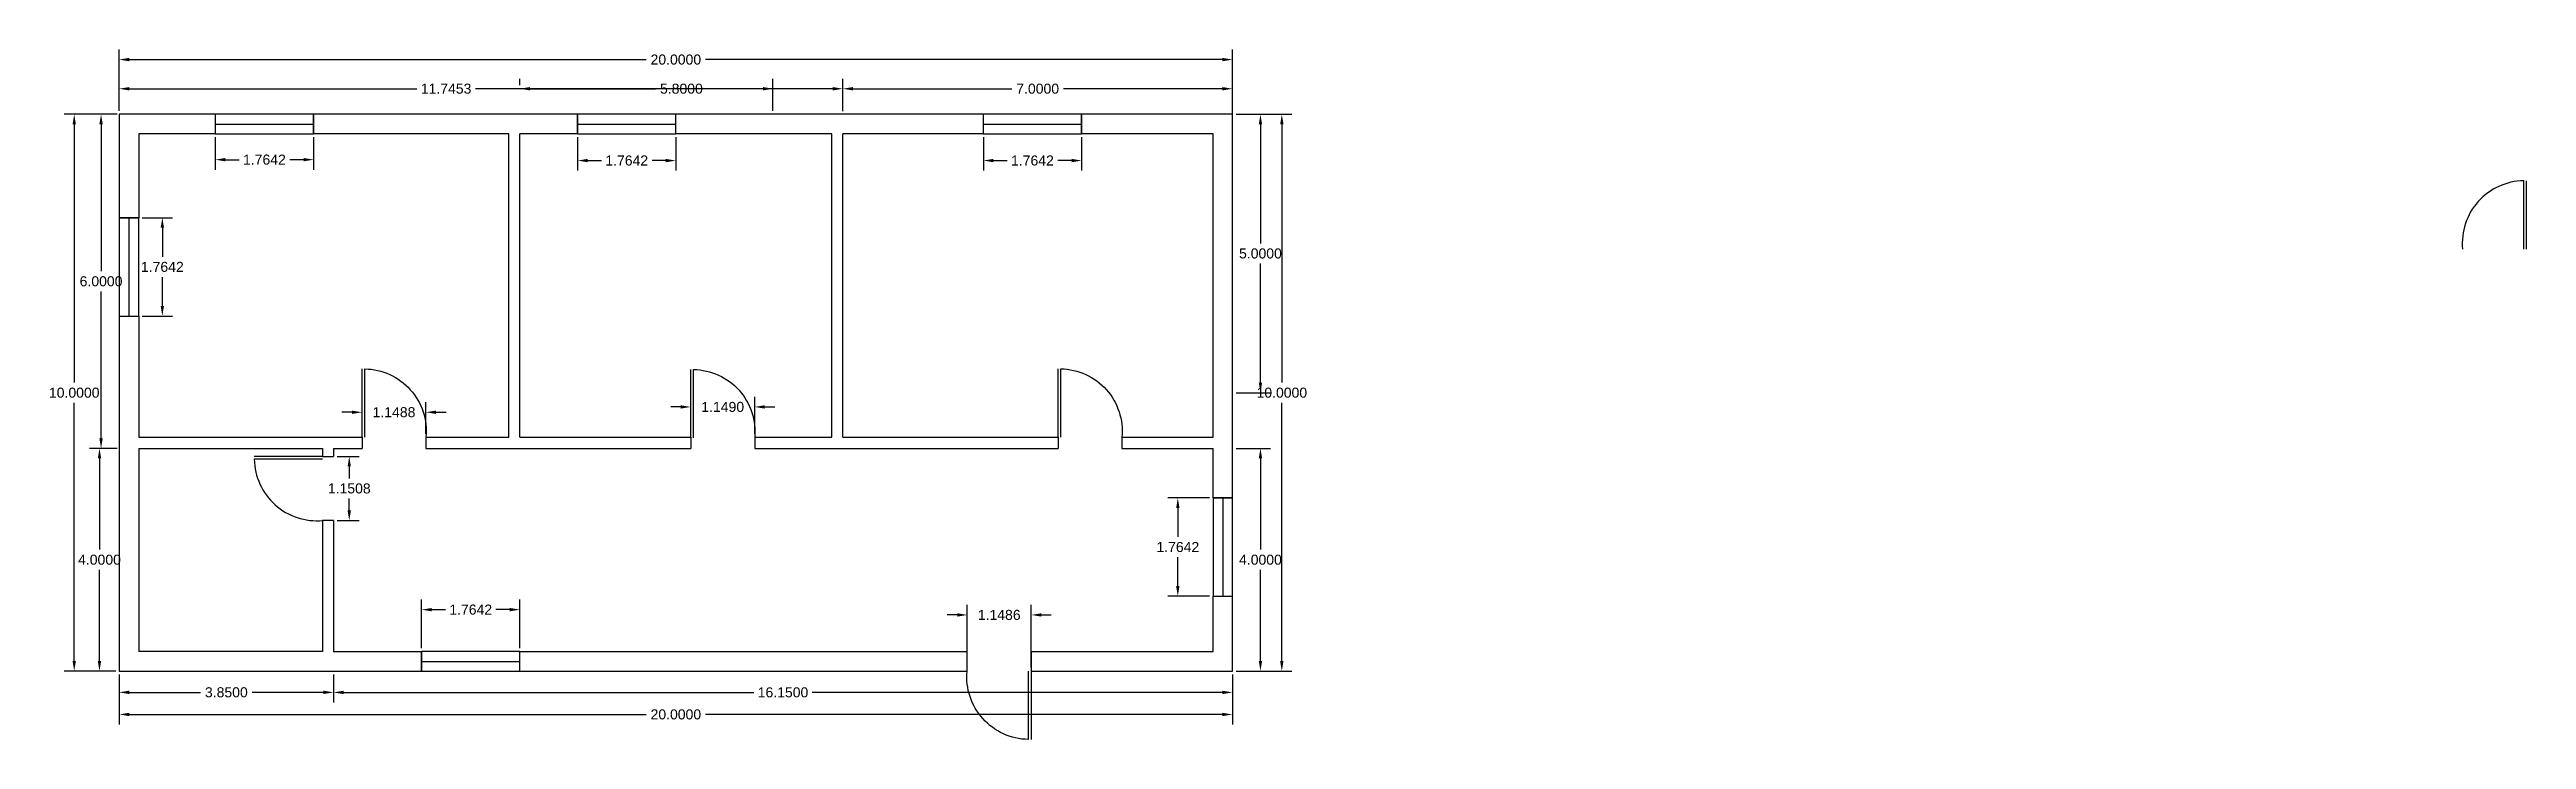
# Model space of a CAD drawing. Header units: millimetres. Extents: x 6.3 to 50.8, y 1.3 to 13.7.
import ezdxf

# ---------------------------------------------------------------- set-up
doc = ezdxf.new("R2010")
doc.units = ezdxf.units.MM
doc.header["$MEASUREMENT"] = 0
doc.layers.add('cote', color=140, linetype='Continuous')
doc.layers.add('fereastra', color=30, linetype='Continuous')
doc.layers.add('pereti', color=7, linetype='Continuous', true_color=0xfaf73d)
doc.styles.get("Standard").update_dxf_attribs({"font": 'arial.ttf'})
doc.dimstyles.get("Standard").update_dxf_attribs({"dimtxt": 0.18, "dimasz": 0.18, "dimexe": 0.18, "dimexo": 0.0625, "dimgap": 0.09, "dimtad": 0, "dimtih": 1, "dimtoh": 1, "dimdec": 4, "dimzin": 0, "dimdsep": 46, "dimtxsty": 'Standard', "dimcen": 0.09, "dimadec": 0, "dimazin": 0, "dimtfac": 1, "dimtdec": 4, "dimtofl": 0, "dimtmove": 0, "dimatfit": 3, "dimfxl": 1, "dimtolj": 1, "dimtzin": 0, "dimarcsym": 0})

# ---------------------------------------------------------------- blocks, each defined once
blk = doc.blocks.new('*D1')
at = {"layer": 'cote', "color": 0, "lineweight": -2, "transparency": 16777216}
for p, q in [((7.513, 12.596), (7.513, 13.695)), ((7.693, 13.515), (16.978, 13.515)), ((27.333, 13.515), (18.048, 13.515)), ((27.513, 12.596), (27.513, 13.695))]:
    blk.add_line(p, q, dxfattribs=at)
at = {"layer": 'cote', "color": 0, "transparency": 16777216}
for points in [[(7.693, 13.545), (7.693, 13.485), (7.513, 13.515)], [(27.333, 13.545), (27.333, 13.485), (27.513, 13.515)]]:
    blk.add_solid(points, dxfattribs=at)
at = {"layer": 'Defpoints', "color": 0, "transparency": 16777216}
for p in [(27.513, 13.515), (7.513, 12.533), (27.513, 12.533)]:
    blk.add_point(p, dxfattribs=at)
at = {"layer": 'cote', "color": 0, "transparency": 16777216, "insert": (17.513, 13.515), "char_height": 0.18, "attachment_point": 5}
blk.add_mtext('\\A1;20.0000', dxfattribs=at)
blk = doc.blocks.new('*D2')
at = {"layer": 'cote', "color": 0, "lineweight": -2, "transparency": 16777216}
for p, q in [((7.513, 12.596), (7.513, 13.172)), ((7.693, 12.992), (12.861, 12.992)), ((19.078, 12.992), (13.911, 12.992)), ((19.258, 12.596), (19.258, 13.172))]:
    blk.add_line(p, q, dxfattribs=at)
at = {"layer": 'cote', "color": 0, "transparency": 16777216}
for points in [[(7.693, 13.022), (7.693, 12.962), (7.513, 12.992)], [(19.078, 13.022), (19.078, 12.962), (19.258, 12.992)]]:
    blk.add_solid(points, dxfattribs=at)
at = {"layer": 'Defpoints', "color": 0, "transparency": 16777216}
for p in [(19.258, 12.992), (7.513, 12.533), (19.258, 12.533)]:
    blk.add_point(p, dxfattribs=at)
at = {"layer": 'cote', "color": 0, "transparency": 16777216, "insert": (13.386, 12.992), "char_height": 0.18, "attachment_point": 5}
blk.add_mtext('\\A1;11.7453', dxfattribs=at)
blk = doc.blocks.new('*D3')
at = {"layer": 'cote', "color": 0, "lineweight": -2, "transparency": 16777216}
for p, q in [((14.713, 13.055), (14.713, 13.172)), ((14.893, 12.992), (17.15, 12.992)), ((20.333, 12.992), (18.076, 12.992)), ((20.513, 13.055), (20.513, 13.172))]:
    blk.add_line(p, q, dxfattribs=at)
at = {"layer": 'cote', "color": 0, "transparency": 16777216}
for points in [[(14.893, 13.022), (14.893, 12.962), (14.713, 12.992)], [(20.333, 13.022), (20.333, 12.962), (20.513, 12.992)]]:
    blk.add_solid(points, dxfattribs=at)
at = {"layer": 'Defpoints', "color": 0, "transparency": 16777216}
for p in [(14.713, 12.992), (20.513, 12.992), (20.513, 12.992)]:
    blk.add_point(p, dxfattribs=at)
at = {"layer": 'cote', "color": 0, "transparency": 16777216, "insert": (17.613, 12.992), "char_height": 0.18, "attachment_point": 5}
blk.add_mtext('\\A1;5.8000', dxfattribs=at)
blk = doc.blocks.new('*D4')
at = {"layer": 'cote', "color": 0, "lineweight": -2, "transparency": 16777216}
for p, q in [((20.513, 12.587), (20.513, 13.172)), ((20.693, 12.992), (23.55, 12.992)), ((27.333, 12.992), (24.476, 12.992)), ((27.513, 12.246), (27.513, 13.172))]:
    blk.add_line(p, q, dxfattribs=at)
at = {"layer": 'cote', "color": 0, "transparency": 16777216}
for points in [[(20.693, 13.022), (20.693, 12.962), (20.513, 12.992)], [(27.333, 13.022), (27.333, 12.962), (27.513, 12.992)]]:
    blk.add_solid(points, dxfattribs=at)
at = {"layer": 'Defpoints', "color": 0, "transparency": 16777216}
for p in [(27.513, 12.992), (20.513, 12.524), (27.513, 12.183)]:
    blk.add_point(p, dxfattribs=at)
at = {"layer": 'cote', "color": 0, "transparency": 16777216, "insert": (24.013, 12.992), "char_height": 0.18, "attachment_point": 5}
blk.add_mtext('\\A1;7.0000', dxfattribs=at)
blk = doc.blocks.new('*D5')
at = {"layer": 'cote', "color": 0, "lineweight": -2, "transparency": 16777216}
for p, q in [((7.451, 12.533), (6.525, 12.533)), ((6.705, 12.353), (6.705, 7.715)), ((6.705, 2.713), (6.705, 7.351)), ((7.451, 2.533), (6.525, 2.533))]:
    blk.add_line(p, q, dxfattribs=at)
at = {"layer": 'cote', "color": 0, "transparency": 16777216}
for points in [[(6.675, 12.353), (6.735, 12.353), (6.705, 12.533)], [(6.675, 2.713), (6.735, 2.713), (6.705, 2.533)]]:
    blk.add_solid(points, dxfattribs=at)
at = {"layer": 'Defpoints', "color": 0, "transparency": 16777216}
for p in [(6.705, 12.533), (7.513, 12.533), (7.513, 2.533)]:
    blk.add_point(p, dxfattribs=at)
at = {"layer": 'cote', "color": 0, "transparency": 16777216, "insert": (6.705, 7.533), "char_height": 0.18, "attachment_point": 5}
blk.add_mtext('\\A1;10.0000', dxfattribs=at)
blk = doc.blocks.new('*D6')
at = {"layer": 'cote', "color": 0, "lineweight": -2, "transparency": 16777216}
for p, q in [((7.479, 12.533), (7.007, 12.533)), ((7.187, 12.353), (7.187, 9.715)), ((7.187, 6.713), (7.187, 9.351)), ((7.479, 6.533), (7.007, 6.533))]:
    blk.add_line(p, q, dxfattribs=at)
at = {"layer": 'cote', "color": 0, "transparency": 16777216}
for points in [[(7.157, 12.353), (7.217, 12.353), (7.187, 12.533)], [(7.157, 6.713), (7.217, 6.713), (7.187, 6.533)]]:
    blk.add_solid(points, dxfattribs=at)
at = {"layer": 'Defpoints', "color": 0, "transparency": 16777216}
for p in [(7.541, 12.533), (7.187, 6.533), (7.541, 6.533)]:
    blk.add_point(p, dxfattribs=at)
at = {"layer": 'cote', "color": 0, "transparency": 16777216, "insert": (7.187, 9.533), "char_height": 0.18, "attachment_point": 5}
blk.add_mtext('\\A1;6.0000', dxfattribs=at)
blk = doc.blocks.new('*D7')
at = {"layer": 'cote', "color": 0, "lineweight": -2, "transparency": 16777216}
for p, q in [((7.451, 6.533), (6.979, 6.533)), ((7.159, 6.353), (7.159, 4.715)), ((7.159, 2.713), (7.159, 4.351)), ((7.451, 2.533), (6.979, 2.533))]:
    blk.add_line(p, q, dxfattribs=at)
at = {"layer": 'cote', "color": 0, "transparency": 16777216}
for points in [[(7.129, 6.353), (7.189, 6.353), (7.159, 6.533)], [(7.129, 2.713), (7.189, 2.713), (7.159, 2.533)]]:
    blk.add_solid(points, dxfattribs=at)
at = {"layer": 'Defpoints', "color": 0, "transparency": 16777216}
for p in [(7.513, 6.533), (7.159, 2.533), (7.513, 2.533)]:
    blk.add_point(p, dxfattribs=at)
at = {"layer": 'cote', "color": 0, "transparency": 16777216, "insert": (7.159, 4.533), "char_height": 0.18, "attachment_point": 5}
blk.add_mtext('\\A1;4.0000', dxfattribs=at)
blk = doc.blocks.new('*D8')
at = {"layer": 'cote', "color": 0, "lineweight": -2, "transparency": 16777216}
for p, q in [((7.513, 2.471), (7.513, 1.575)), ((27.513, 2.471), (27.513, 1.575)), ((7.693, 1.755), (16.978, 1.755)), ((27.333, 1.755), (18.048, 1.755))]:
    blk.add_line(p, q, dxfattribs=at)
at = {"layer": 'cote', "color": 0, "transparency": 16777216}
for points in [[(7.693, 1.785), (7.693, 1.725), (7.513, 1.755)], [(27.333, 1.785), (27.333, 1.725), (27.513, 1.755)]]:
    blk.add_solid(points, dxfattribs=at)
at = {"layer": 'Defpoints', "color": 0, "transparency": 16777216}
for p in [(7.513, 2.533), (27.513, 2.533), (27.513, 1.755)]:
    blk.add_point(p, dxfattribs=at)
at = {"layer": 'cote', "color": 0, "transparency": 16777216, "insert": (17.513, 1.755), "char_height": 0.18, "attachment_point": 5}
blk.add_mtext('\\A1;20.0000', dxfattribs=at)
blk = doc.blocks.new('*D13')
at = {"layer": 'cote', "color": 0, "lineweight": -2, "transparency": 16777216}
for p, q in [((27.576, 12.533), (28.579, 12.533)), ((28.399, 12.353), (28.399, 7.715)), ((28.399, 2.713), (28.399, 7.351)), ((27.576, 2.533), (28.579, 2.533))]:
    blk.add_line(p, q, dxfattribs=at)
at = {"layer": 'cote', "color": 0, "transparency": 16777216}
for points in [[(28.369, 12.353), (28.429, 12.353), (28.399, 12.533)], [(28.369, 2.713), (28.429, 2.713), (28.399, 2.533)]]:
    blk.add_solid(points, dxfattribs=at)
at = {"layer": 'Defpoints', "color": 0, "transparency": 16777216}
for p in [(27.513, 12.533), (28.399, 12.533), (27.513, 2.533)]:
    blk.add_point(p, dxfattribs=at)
at = {"layer": 'cote', "color": 0, "transparency": 16777216, "insert": (28.399, 7.533), "char_height": 0.18, "attachment_point": 5}
blk.add_mtext('\\A1;10.0000', dxfattribs=at)
blk = doc.blocks.new('*D14')
at = {"layer": 'cote', "color": 0, "lineweight": -2, "transparency": 16777216}
for p, q in [((27.576, 12.533), (28.195, 12.533)), ((28.015, 12.353), (28.015, 10.215)), ((28.015, 7.713), (28.015, 9.851)), ((27.576, 7.533), (28.195, 7.533))]:
    blk.add_line(p, q, dxfattribs=at)
at = {"layer": 'cote', "color": 0, "transparency": 16777216}
for points in [[(27.985, 12.353), (28.045, 12.353), (28.015, 12.533)], [(27.985, 7.713), (28.045, 7.713), (28.015, 7.533)]]:
    blk.add_solid(points, dxfattribs=at)
at = {"layer": 'Defpoints', "color": 0, "transparency": 16777216}
for p in [(27.513, 12.533), (27.513, 7.533), (28.015, 7.533)]:
    blk.add_point(p, dxfattribs=at)
at = {"layer": 'cote', "color": 0, "transparency": 16777216, "insert": (28.015, 10.033), "char_height": 0.18, "attachment_point": 5}
blk.add_mtext('\\A1;5.0000', dxfattribs=at)
blk = doc.blocks.new('*D15')
at = {"layer": 'cote', "color": 0, "lineweight": -2, "transparency": 16777216}
for p, q in [((27.576, 6.533), (28.195, 6.533)), ((28.015, 6.353), (28.015, 4.715)), ((28.015, 2.713), (28.015, 4.351)), ((27.576, 2.533), (28.195, 2.533))]:
    blk.add_line(p, q, dxfattribs=at)
at = {"layer": 'cote', "color": 0, "transparency": 16777216}
for points in [[(27.985, 6.353), (28.045, 6.353), (28.015, 6.533)], [(27.985, 2.713), (28.045, 2.713), (28.015, 2.533)]]:
    blk.add_solid(points, dxfattribs=at)
at = {"layer": 'Defpoints', "color": 0, "transparency": 16777216}
for p in [(27.513, 6.533), (28.015, 6.533), (27.513, 2.533)]:
    blk.add_point(p, dxfattribs=at)
at = {"layer": 'cote', "color": 0, "transparency": 16777216, "insert": (28.015, 4.533), "char_height": 0.18, "attachment_point": 5}
blk.add_mtext('\\A1;4.0000', dxfattribs=at)
blk = doc.blocks.new('*D25')
at = {"layer": 'cote', "color": 0, "lineweight": -2, "transparency": 16777216}
for p, q in [((7.513, 2.471), (7.513, 1.972)), ((11.363, 2.471), (11.363, 1.972)), ((7.693, 2.152), (8.975, 2.152)), ((11.183, 2.152), (9.901, 2.152))]:
    blk.add_line(p, q, dxfattribs=at)
at = {"layer": 'cote', "color": 0, "transparency": 16777216}
for points in [[(7.693, 2.182), (7.693, 2.122), (7.513, 2.152)], [(11.183, 2.182), (11.183, 2.122), (11.363, 2.152)]]:
    blk.add_solid(points, dxfattribs=at)
at = {"layer": 'Defpoints', "color": 0, "transparency": 16777216}
for p in [(7.513, 2.533), (11.363, 2.533), (11.363, 2.152)]:
    blk.add_point(p, dxfattribs=at)
at = {"layer": 'cote', "color": 0, "transparency": 16777216, "insert": (9.438, 2.152), "char_height": 0.18, "attachment_point": 5}
blk.add_mtext('\\A1;3.8500', dxfattribs=at)
blk = doc.blocks.new('*D26')
at = {"layer": 'cote', "color": 0, "lineweight": -2, "transparency": 16777216}
for p, q in [((11.363, 2.471), (11.363, 1.971)), ((27.513, 2.471), (27.513, 1.971)), ((11.543, 2.151), (18.913, 2.151)), ((27.333, 2.151), (19.963, 2.151))]:
    blk.add_line(p, q, dxfattribs=at)
at = {"layer": 'cote', "color": 0, "transparency": 16777216}
for points in [[(11.543, 2.181), (11.543, 2.121), (11.363, 2.151)], [(27.333, 2.181), (27.333, 2.121), (27.513, 2.151)]]:
    blk.add_solid(points, dxfattribs=at)
at = {"layer": 'Defpoints', "color": 0, "transparency": 16777216}
for p in [(11.363, 2.533), (27.513, 2.533), (27.513, 2.151)]:
    blk.add_point(p, dxfattribs=at)
at = {"layer": 'cote', "color": 0, "transparency": 16777216, "insert": (19.438, 2.151), "char_height": 0.18, "attachment_point": 5}
blk.add_mtext('\\A1;16.1500', dxfattribs=at)
blk = doc.blocks.new('usa')
at = {"layer": 'cote'}
for p, q in [((-0.065, -0.004), (-0.065, 1.224)), ((-0.015, -0.004), (-0.015, 1.224))]:
    blk.add_line(p, q, dxfattribs=at)
blk.add_arc((-0.045, 0.101), 1.123, 91.01, 185.3438, dxfattribs=at)
blk = doc.blocks.new('fereastra')
at = {"layer": 'fereastra'}
for p, q in [((0, 0.35), (-1.764, 0.35)), ((-1.764, 0.35), (-1.764, 0)), ((-1.764, 0.175), (0, 0.175)), ((-1.764, 0), (0, 0)), ((0, 0), (0, 0.35))]:
    blk.add_line(p, q, dxfattribs=at)
blk = doc.blocks.new('*D32')
at = {"layer": 'cote', "color": 0, "lineweight": -2, "transparency": 16777216}
for p, q in [((9.239, 12.121), (9.239, 11.538)), ((11.004, 12.121), (11.004, 11.538)), ((9.419, 11.718), (9.667, 11.718)), ((10.824, 11.718), (10.576, 11.718))]:
    blk.add_line(p, q, dxfattribs=at)
at = {"layer": 'cote', "color": 0, "transparency": 16777216}
for points in [[(9.419, 11.748), (9.419, 11.688), (9.239, 11.718)], [(10.824, 11.748), (10.824, 11.688), (11.004, 11.718)]]:
    blk.add_solid(points, dxfattribs=at)
at = {"layer": 'Defpoints', "color": 0, "transparency": 16777216}
for p in [(9.239, 12.183), (11.004, 12.183), (11.004, 11.718)]:
    blk.add_point(p, dxfattribs=at)
at = {"layer": 'cote', "color": 0, "transparency": 16777216, "insert": (10.122, 11.718), "char_height": 0.18, "attachment_point": 5}
blk.add_mtext('\\A1;1.7642', dxfattribs=at)
blk = doc.blocks.new('*D33')
at = {"layer": 'cote', "color": 0, "lineweight": -2, "transparency": 16777216}
for p, q in [((7.926, 10.674), (8.468, 10.674)), ((8.288, 10.494), (8.288, 9.974)), ((8.288, 9.09), (8.288, 9.61)), ((7.926, 8.91), (8.468, 8.91))]:
    blk.add_line(p, q, dxfattribs=at)
at = {"layer": 'cote', "color": 0, "transparency": 16777216}
for points in [[(8.258, 10.494), (8.318, 10.494), (8.288, 10.674)], [(8.258, 9.09), (8.318, 9.09), (8.288, 8.91)]]:
    blk.add_solid(points, dxfattribs=at)
at = {"layer": 'Defpoints', "color": 0, "transparency": 16777216}
for p in [(7.863, 10.674), (7.863, 8.91), (8.288, 8.91)]:
    blk.add_point(p, dxfattribs=at)
at = {"layer": 'cote', "color": 0, "transparency": 16777216, "insert": (8.288, 9.792), "char_height": 0.18, "attachment_point": 5}
blk.add_mtext('\\A1;1.7642', dxfattribs=at)
blk = doc.blocks.new('*D34')
at = {"layer": 'cote', "color": 0, "lineweight": -2, "transparency": 16777216}
for p, q in [((11.695, 7.182), (11.515, 7.182)), ((11.875, 6.796), (11.875, 7.362)), ((13.024, 6.796), (13.024, 7.362)), ((13.204, 7.182), (13.384, 7.182))]:
    blk.add_line(p, q, dxfattribs=at)
at = {"layer": 'cote', "color": 0, "transparency": 16777216}
for points in [[(11.695, 7.212), (11.695, 7.152), (11.875, 7.182)], [(13.204, 7.212), (13.204, 7.152), (13.024, 7.182)]]:
    blk.add_solid(points, dxfattribs=at)
at = {"layer": 'Defpoints', "color": 0, "transparency": 16777216}
for p in [(13.024, 7.182), (11.875, 6.733), (13.024, 6.733)]:
    blk.add_point(p, dxfattribs=at)
at = {"layer": 'cote', "color": 0, "transparency": 16777216, "insert": (12.45, 7.182), "char_height": 0.18, "attachment_point": 5}
blk.add_mtext('\\A1;1.1488', dxfattribs=at)
blk = doc.blocks.new('*D35')
at = {"layer": 'cote', "color": 0, "lineweight": -2, "transparency": 16777216}
for p, q in [((11.426, 6.389), (11.826, 6.389)), ((11.646, 6.209), (11.646, 5.995)), ((11.646, 5.418), (11.646, 5.631)), ((11.426, 5.238), (11.826, 5.238))]:
    blk.add_line(p, q, dxfattribs=at)
at = {"layer": 'cote', "color": 0, "transparency": 16777216}
for points in [[(11.616, 6.209), (11.676, 6.209), (11.646, 6.389)], [(11.616, 5.418), (11.676, 5.418), (11.646, 5.238)]]:
    blk.add_solid(points, dxfattribs=at)
at = {"layer": 'Defpoints', "color": 0, "transparency": 16777216}
for p in [(11.363, 6.389), (11.363, 5.238), (11.646, 5.238)]:
    blk.add_point(p, dxfattribs=at)
at = {"layer": 'cote', "color": 0, "transparency": 16777216, "insert": (11.646, 5.813), "char_height": 0.18, "attachment_point": 5}
blk.add_mtext('\\A1;1.1508', dxfattribs=at)
blk = doc.blocks.new('*D36')
at = {"layer": 'cote', "color": 0, "lineweight": -2, "transparency": 16777216}
for p, q in [((12.946, 2.946), (12.946, 3.817)), ((13.126, 3.637), (13.374, 3.637)), ((14.53, 3.637), (14.282, 3.637)), ((14.71, 2.946), (14.71, 3.817))]:
    blk.add_line(p, q, dxfattribs=at)
at = {"layer": 'cote', "color": 0, "transparency": 16777216}
for points in [[(13.126, 3.667), (13.126, 3.607), (12.946, 3.637)], [(14.53, 3.667), (14.53, 3.607), (14.71, 3.637)]]:
    blk.add_solid(points, dxfattribs=at)
at = {"layer": 'Defpoints', "color": 0, "transparency": 16777216}
for p in [(14.71, 3.637), (12.946, 2.883), (14.71, 2.883)]:
    blk.add_point(p, dxfattribs=at)
at = {"layer": 'cote', "color": 0, "transparency": 16777216, "insert": (13.828, 3.637), "char_height": 0.18, "attachment_point": 5}
blk.add_mtext('\\A1;1.7642', dxfattribs=at)
blk = doc.blocks.new('*D38')
at = {"layer": 'cote', "color": 0, "lineweight": -2, "transparency": 16777216}
for p, q in [((22.748, 2.596), (22.748, 3.722)), ((23.897, 2.596), (23.897, 3.722)), ((22.568, 3.542), (22.388, 3.542)), ((24.077, 3.542), (24.257, 3.542))]:
    blk.add_line(p, q, dxfattribs=at)
at = {"layer": 'cote', "color": 0, "transparency": 16777216}
for points in [[(22.568, 3.572), (22.568, 3.512), (22.748, 3.542)], [(24.077, 3.572), (24.077, 3.512), (23.897, 3.542)]]:
    blk.add_solid(points, dxfattribs=at)
at = {"layer": 'Defpoints', "color": 0, "transparency": 16777216}
for p in [(23.897, 3.542), (22.748, 2.533), (23.897, 2.533)]:
    blk.add_point(p, dxfattribs=at)
at = {"layer": 'cote', "color": 0, "transparency": 16777216, "insert": (23.322, 3.542), "char_height": 0.18, "attachment_point": 5}
blk.add_mtext('\\A1;1.1486', dxfattribs=at)
blk = doc.blocks.new('*D39')
at = {"layer": 'cote', "color": 0, "lineweight": -2, "transparency": 16777216}
for p, q in [((27.101, 5.643), (26.351, 5.643)), ((26.531, 5.463), (26.531, 4.943)), ((26.531, 4.059), (26.531, 4.579)), ((27.101, 3.879), (26.351, 3.879))]:
    blk.add_line(p, q, dxfattribs=at)
at = {"layer": 'cote', "color": 0, "transparency": 16777216}
for points in [[(26.501, 5.463), (26.561, 5.463), (26.531, 5.643)], [(26.501, 4.059), (26.561, 4.059), (26.531, 3.879)]]:
    blk.add_solid(points, dxfattribs=at)
at = {"layer": 'Defpoints', "color": 0, "transparency": 16777216}
for p in [(26.531, 5.643), (27.163, 5.643), (27.163, 3.879)]:
    blk.add_point(p, dxfattribs=at)
at = {"layer": 'cote', "color": 0, "transparency": 16777216, "insert": (26.531, 4.761), "char_height": 0.18, "attachment_point": 5}
blk.add_mtext('\\A1;1.7642', dxfattribs=at)
blk = doc.blocks.new('*D41')
at = {"layer": 'cote', "color": 0, "lineweight": -2, "transparency": 16777216}
for p, q in [((17.6, 7.277), (17.42, 7.277)), ((17.78, 6.796), (17.78, 7.457)), ((18.929, 6.796), (18.929, 7.457)), ((19.109, 7.277), (19.289, 7.277))]:
    blk.add_line(p, q, dxfattribs=at)
at = {"layer": 'cote', "color": 0, "transparency": 16777216}
for points in [[(17.6, 7.307), (17.6, 7.247), (17.78, 7.277)], [(19.109, 7.307), (19.109, 7.247), (18.929, 7.277)]]:
    blk.add_solid(points, dxfattribs=at)
at = {"layer": 'Defpoints', "color": 0, "transparency": 16777216}
for p in [(17.78, 7.277), (17.78, 6.733), (18.929, 6.733)]:
    blk.add_point(p, dxfattribs=at)
at = {"layer": 'cote', "color": 0, "transparency": 16777216, "insert": (18.355, 7.277), "char_height": 0.18, "attachment_point": 5}
blk.add_mtext('\\A1;1.1490', dxfattribs=at)
blk = doc.blocks.new('*D42')
at = {"layer": 'cote', "color": 0, "lineweight": -2, "transparency": 16777216}
for p, q in [((15.749, 12.121), (15.749, 11.522)), ((17.513, 12.121), (17.513, 11.522)), ((15.929, 11.702), (16.177, 11.702)), ((17.333, 11.702), (17.085, 11.702))]:
    blk.add_line(p, q, dxfattribs=at)
at = {"layer": 'cote', "color": 0, "transparency": 16777216}
for points in [[(15.929, 11.732), (15.929, 11.672), (15.749, 11.702)], [(17.333, 11.732), (17.333, 11.672), (17.513, 11.702)]]:
    blk.add_solid(points, dxfattribs=at)
at = {"layer": 'Defpoints', "color": 0, "transparency": 16777216}
for p in [(15.749, 12.183), (17.513, 12.183), (17.513, 11.702)]:
    blk.add_point(p, dxfattribs=at)
at = {"layer": 'cote', "color": 0, "transparency": 16777216, "insert": (16.631, 11.702), "char_height": 0.18, "attachment_point": 5}
blk.add_mtext('\\A1;1.7642', dxfattribs=at)
blk = doc.blocks.new('*D43')
at = {"layer": 'cote', "color": 0, "lineweight": -2, "transparency": 16777216}
for p, q in [((23.037, 12.121), (23.037, 11.522)), ((24.801, 12.121), (24.801, 11.522)), ((23.217, 11.702), (23.465, 11.702)), ((24.621, 11.702), (24.373, 11.702))]:
    blk.add_line(p, q, dxfattribs=at)
at = {"layer": 'cote', "color": 0, "transparency": 16777216}
for points in [[(23.217, 11.732), (23.217, 11.672), (23.037, 11.702)], [(24.621, 11.732), (24.621, 11.672), (24.801, 11.702)]]:
    blk.add_solid(points, dxfattribs=at)
at = {"layer": 'Defpoints', "color": 0, "transparency": 16777216}
for p in [(23.037, 12.183), (24.801, 12.183), (24.801, 11.702)]:
    blk.add_point(p, dxfattribs=at)
at = {"layer": 'cote', "color": 0, "transparency": 16777216, "insert": (23.919, 11.702), "char_height": 0.18, "attachment_point": 5}
blk.add_mtext('\\A1;1.7642', dxfattribs=at)

msp = doc.modelspace()

# ---------------------------------------------------------------- linework, layer by layer
at = {"layer": 'pereti'}
for p, q in [((7.513, 12.53325), (7.513, 10.67437)), ((7.513, 12.53325), (7.513, 10.67437)), ((7.513, 12.53325), (7.513, 10.67437)), ((9.23947, 12.53325), (7.513, 12.53325)), ((9.23947, 12.53325), (9.23947, 12.18325)), ((15.74883, 12.53325), (11.00364, 12.53325)), ((11.00364, 12.53325), (11.00364, 12.18325)), ((15.74883, 12.18325), (15.74883, 12.53325)), ((23.03666, 12.53325), (17.513, 12.53325)), ((17.513, 12.18325), (17.513, 12.53325)), ((23.03666, 12.53325), (23.03666, 12.18325)), ((27.513, 12.53325), (24.80083, 12.53325)), ((24.80083, 12.53325), (24.80083, 12.18325)), ((27.513, 5.64317), (27.513, 12.53325)), ((7.863, 12.18325), (7.863, 10.67437)), ((9.23947, 12.18325), (7.863, 12.18325)), ((14.513, 12.18325), (11.00364, 12.18325)), ((14.513, 6.73325), (14.513, 12.18325)), ((14.713, 6.73325), (14.713, 12.18325)), ((15.74883, 12.18325), (14.713, 12.18325)), ((20.313, 12.18325), (17.513, 12.18325)), ((20.313, 6.73325), (20.313, 12.18325)), ((20.513, 6.73325), (20.513, 12.18325)), ((23.03666, 12.18325), (20.513, 12.18325)), ((27.163, 12.18325), (24.80083, 12.18325)), ((27.163, 6.73325), (27.163, 12.18325)), ((7.513, 10.67437), (7.863, 10.67437)), ((7.513, 8.9102), (7.513, 6.53325)), ((7.513, 8.9102), (7.513, 6.53325)), ((7.513, 8.9102), (7.513, 2.53325)), ((7.513, 8.9102), (7.863, 8.9102)), ((7.863, 8.9102), (7.863, 6.73325)), ((7.863, 6.73325), (11.87546, 6.73325)), ((7.863, 6.73325), (11.87546, 6.73325)), ((11.87546, 6.73325), (11.8756, 6.53325)), ((13.02424, 6.73325), (14.513, 6.73325)), ((13.02424, 6.73325), (13.02424, 6.53325)), ((14.713, 6.73325), (17.78036, 6.73325)), ((17.78036, 6.73325), (17.78086, 6.53325)), ((18.92931, 6.73325), (20.313, 6.73325)), ((18.92931, 6.73325), (18.92931, 6.53325)), ((20.513, 6.73325), (24.37895, 6.73325)), ((24.37895, 6.73325), (24.37909, 6.53325)), ((25.52773, 6.73325), (27.163, 6.73325)), ((25.52773, 6.73325), (25.52773, 6.53325)), ((7.863, 6.53325), (7.863, 2.88325)), ((7.863, 6.53325), (11.163, 6.53325)), ((11.163, 6.53325), (11.163, 6.38861)), ((11.163, 6.38861), (11.363, 6.38861)), ((11.363, 6.53325), (11.8756, 6.53325)), ((11.363, 6.53325), (11.363, 6.38861)), ((13.02424, 6.53325), (17.78086, 6.53325)), ((18.92931, 6.53325), (20.513, 6.53325)), ((20.513, 6.53325), (24.37909, 6.53325)), ((25.52773, 6.53325), (27.163, 6.53325)), ((27.163, 5.64317), (27.163, 6.53325)), ((27.163, 5.64317), (27.513, 5.64317)), ((11.163, 5.2426), (11.163, 2.88325)), ((11.363, 5.23784), (11.16304, 5.23784)), ((11.363, 5.23784), (11.363, 2.88325)), ((27.163, 2.88325), (27.163, 3.879)), ((27.163, 3.879), (27.513, 3.879)), ((27.513, 2.53325), (27.513, 3.879)), ((11.163, 2.88325), (7.863, 2.88325)), ((11.363, 2.88325), (12.94586, 2.88325)), ((12.94586, 2.53325), (12.94586, 2.88325)), ((14.71003, 2.88325), (22.74811, 2.88325)), ((14.71003, 2.53325), (14.71003, 2.88325)), ((22.74811, 2.53325), (22.74811, 2.88325)), ((23.89675, 2.88325), (27.163, 2.88325)), ((23.89675, 2.88325), (23.89675, 2.53325)), ((7.513, 2.53325), (12.94586, 2.53325)), ((14.71003, 2.53325), (22.74811, 2.53325)), ((23.89675, 2.53325), (27.513, 2.53325))]:
    msp.add_line(p, q, dxfattribs=at)

# ---------------------------------------------------------------- block references
at = {"layer": 'cote'}
for p in [(11.00364, 12.18325), (17.513, 12.18325), (24.80083, 12.18325), (14.71003, 2.53325)]:
    msp.add_blockref('fereastra', p, dxfattribs=at)
at = {"layer": 'fereastra', "rotation": 270}
for p in [(7.513, 8.9102), (27.163, 3.879)]:
    msp.add_blockref('fereastra', p, dxfattribs=at)
at = {"layer": 'pereti'}
msp.add_blockref('usa', (50.77352, 10.11647), dxfattribs=at)
at = {"layer": 'pereti', "xscale": -1}
for p in [(11.86072, 6.73741), (17.76643, 6.72694), (24.3636, 6.73874)]:
    msp.add_blockref('usa', p, dxfattribs=at)
at = {"layer": 'pereti', "rotation": 90}
msp.add_blockref('usa', (11.16345, 6.40168), dxfattribs=at)
at = {"layer": 'pereti', "xscale": -1, "rotation": 180}
msp.add_blockref('usa', (23.90923, 2.52969), dxfattribs=at)

# ---------------------------------------------------------------- dimensions: what is measured, and where the dimension line sits
at = {"layer": 'cote'}
dim = msp.add_linear_dim(base=(27.513, 13.51549), p1=(7.513, 12.53325), p2=(27.513, 12.53325), dimstyle='Standard', dxfattribs=at)
dim.commit()
dim.dimension.update_dxf_attribs({"geometry": '*D1', "text_midpoint": (17.513, 13.51549), "dimtype": 160})
for base, p1, p2, picture, middle in [((19.25832, 12.99203), (7.513, 12.53325), (19.25832, 12.53325), '*D2', (13.38566, 12.99203)), ((20.513, 12.99203), (14.713, 12.99203), (20.513, 12.99203), '*D3', (17.613, 12.99203)), ((27.513, 12.99203), (20.513, 12.52448), (27.513, 12.18325), '*D4', (24.013, 12.99203)), ((11.00364, 11.71815), (9.23947, 12.18325), (11.00364, 12.18325), '*D32', (10.12155, 11.71815)), ((17.513, 11.70197), (15.74883, 12.18325), (17.513, 12.18325), '*D42', (16.63092, 11.70197)), ((24.80083, 11.70197), (23.03666, 12.18325), (24.80083, 12.18325), '*D43', (23.91875, 11.70197)), ((13.02424, 7.18175), (11.87546, 6.73325), (13.02424, 6.73325), '*D34', (12.44985, 7.18175)), ((17.780359, 7.276912), (18.929313, 6.733254), (17.780359, 6.733254), '*D41', (18.354836, 7.276912)), ((14.71003, 3.63695), (12.94586, 2.88325), (14.71003, 2.88325), '*D36', (13.82794, 3.63695)), ((23.89675, 3.54179), (22.74811, 2.53325), (23.89675, 2.53325), '*D38', (23.32243, 3.54179)), ((27.513, 1.75516), (7.513, 2.53325), (27.513, 2.53325), '*D8', (17.513, 1.75516)), ((11.363, 2.15218), (7.513, 2.53325), (11.363, 2.53325), '*D25', (9.438, 2.15218)), ((27.513, 2.15101), (11.363, 2.53325), (27.513, 2.53325), '*D26', (19.438, 2.15101))]:
    dim = msp.add_linear_dim(base=base, p1=p1, p2=p2, dimstyle='Standard', dxfattribs=at)
    dim.commit()
    dim.dimension.update_dxf_attribs({"geometry": picture, "text_midpoint": middle})
for base, p1, p2, picture, middle in [((6.70463, 12.53325), (7.513, 2.53325), (7.513, 12.53325), '*D5', (6.70463, 7.53325)), ((7.1869, 6.53325), (7.54113, 12.53325), (7.54113, 6.53325), '*D6', (7.1869, 9.53325)), ((28.39902, 12.53325), (27.513, 2.53325), (27.513, 12.53325), '*D13', (28.39902, 7.53325)), ((28.01474, 7.53325), (27.513, 12.53325), (27.513, 7.53325), '*D14', (28.01474, 10.03325)), ((8.28826, 8.9102), (7.863, 10.67437), (7.863, 8.9102), '*D33', (8.28826, 9.79228)), ((7.15878, 2.53325), (7.513, 6.53325), (7.513, 2.53325), '*D7', (7.15878, 4.53325)), ((11.64634, 5.23784), (11.363, 6.38861), (11.363, 5.23784), '*D35', (11.64634, 5.81322)), ((28.01474, 6.53325), (27.513, 2.53325), (27.513, 6.53325), '*D15', (28.01474, 4.53325)), ((26.53144, 5.64317), (27.163, 3.879), (27.163, 5.64317), '*D39', (26.53144, 4.76109))]:
    dim = msp.add_linear_dim(base=base, p1=p1, p2=p2, angle=90, dimstyle='Standard', dxfattribs=at)
    dim.commit()
    dim.dimension.update_dxf_attribs({"geometry": picture, "text_midpoint": middle})

doc.saveas('drawing.dxf')
